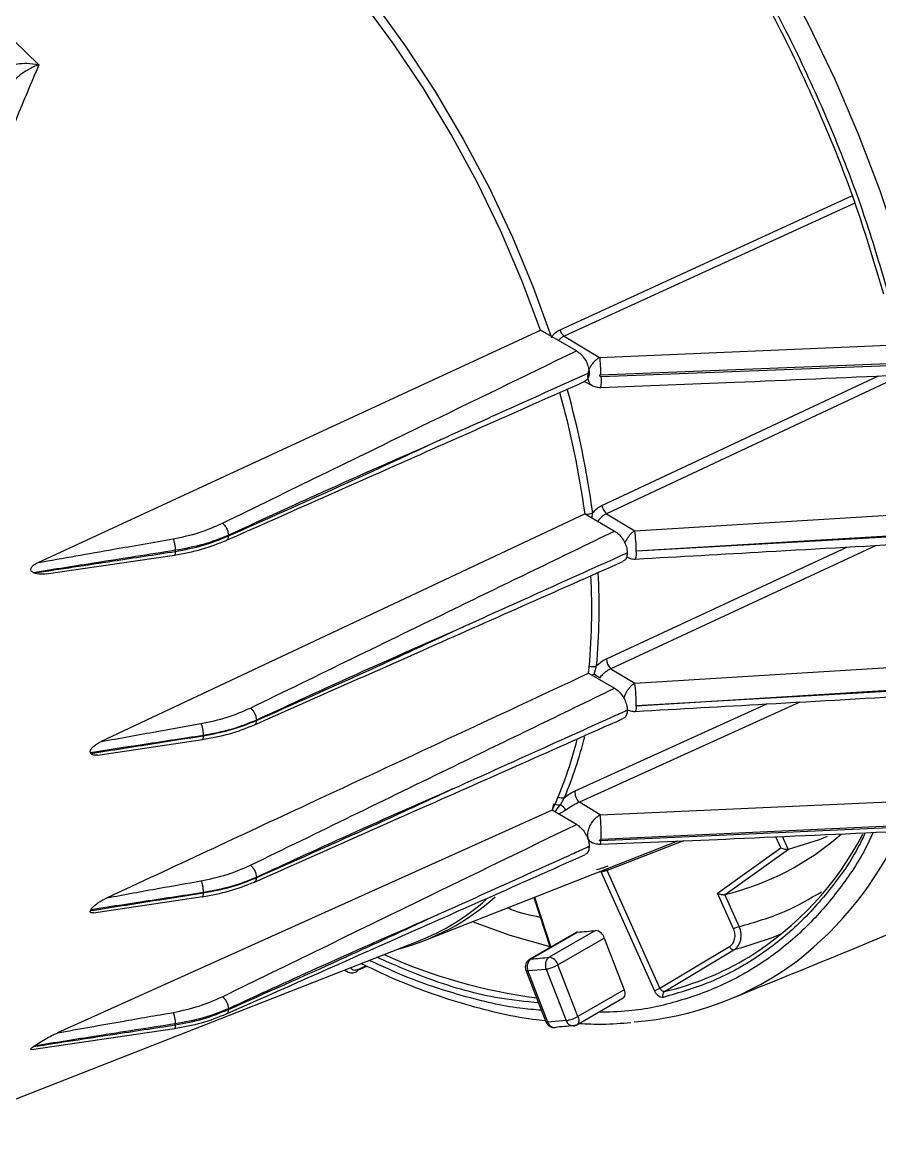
# Model space of a CAD drawing. Extents: x 7 to 135, y 1 to 99.
# Drawn here: x 13.588 to 16.467, y 8.094 to 11.834 of the extents above; entities that cross this region are included whole.
import ezdxf

# ---------------------------------------------------------------- set-up
doc = ezdxf.new("R2010")
doc.units = 0
doc.header["$MEASUREMENT"] = 0
doc.layers.add('OBJECT', color=7, linetype='CONTINUOUS')

msp = doc.modelspace()

# ---------------------------------------------------------------- linework, layer by layer
at = {"layer": 'OBJECT'}
for p, q in [((15.3935, 10.802), (16.3739, 11.2506)), ((16.3833, 11.2265), (15.4072, 10.7804)), ((13.6408, 10.0204), (15.3277, 10.8009)), ((15.4488, 10.731), (15.3277, 10.8009)), ((15.4072, 10.7804), (15.5264, 10.7092)), ((15.5264, 10.7092), (16.5206, 10.7514)), ((15.5264, 10.7092), (15.5264, 10.7091)), ((15.5298, 10.6509), (16.5246, 10.6901)), ((15.5317, 10.6444), (16.5264, 10.6826)), ((15.4761, 10.6285), (15.5017, 10.6144)), ((15.4915, 10.6575), (15.4915, 10.6573)), ((15.5341, 10.2123), (16.4632, 10.6467)), ((16.5427, 10.6489), (15.5492, 10.1844)), ((15.4775, 10.1837), (13.8525, 9.4198)), ((15.4775, 10.1837), (15.5767, 10.1264)), ((15.5018, 10.1697), (15.5031, 10.1873)), ((15.5492, 10.1844), (15.6444, 10.1275)), ((15.6444, 10.1275), (16.6133, 10.1866)), ((14.2801, 10.1122), (14.2801, 10.1099)), ((15.6497, 10.0596), (16.6186, 10.1179)), ((16.619, 10.113), (15.6498, 10.059)), ((14.1017, 10.0616), (14.1017, 10.0578)), ((15.5492, 9.6974), (16.3562, 10.0725)), ((16.4549, 10.0781), (15.5645, 9.6641)), ((13.6681, 9.9825), (14.0988, 10.0458)), ((15.6193, 10.0529), (15.6193, 10.0527)), ((15.4895, 9.6493), (15.5767, 9.5989)), ((15.5083, 9.6455), (15.5159, 9.6737)), ((15.5645, 9.6641), (15.6445, 9.6163)), ((15.6445, 9.6163), (16.6137, 9.6752)), ((16.6186, 9.5952), (15.6497, 9.5394)), ((15.6498, 9.5399), (16.619, 9.5996)), ((15.4442, 9.2543), (16.0876, 9.5461)), ((16.1992, 9.5525), (15.4584, 9.2162)), ((15.6193, 9.5252), (15.6193, 9.5254)), ((14.3741, 9.4917), (14.3741, 9.4906)), ((13.841, 9.3745), (14.1926, 9.4269)), ((14.1956, 9.4403), (14.1956, 9.4394)), ((15.368, 9.1886), (15.3727, 9.211)), ((15.395, 9.2078), (15.4085, 9.2325)), ((15.5284, 9.1744), (15.4584, 9.2162)), ((15.5284, 9.1744), (16.5223, 9.2185)), ((15.3671, 9.1892), (13.7057, 8.4423)), ((15.4488, 9.142), (15.3671, 9.1892)), ((16.5246, 9.1315), (15.5296, 9.0865)), ((16.5264, 9.137), (15.5317, 9.0908)), ((15.4879, 9.0883), (15.5019, 9.0807)), ((16.1355, 9.0628), (16.1186, 9.1004)), ((16.1601, 9.0584), (16.1408, 9.1014)), ((14.9385, 8.7525), (15.7896, 9.0863)), ((15.4915, 9.0683), (15.4915, 9.0685)), ((15.8084, 9.0871), (15.5519, 8.9871)), ((15.9226, 8.9106), (16.1355, 9.0628)), ((15.9475, 8.9062), (16.1604, 9.0585)), ((16.1604, 9.0585), (16.1601, 9.0584)), ((15.5315, 8.9823), (15.52, 8.9806)), ((15.5303, 8.9846), (15.5315, 8.9823)), ((15.7102, 8.5845), (15.5315, 8.9823)), ((15.7292, 8.5924), (15.5519, 8.9871)), ((14.3741, 8.9631), (14.3741, 8.9642)), ((14.1956, 8.9119), (14.1956, 8.9128)), ((15.9764, 8.7909), (15.9226, 8.9106)), ((15.9475, 8.9062), (15.9472, 8.9062)), ((15.9954, 8.7989), (15.9472, 8.9062)), ((13.827, 8.8449), (14.1926, 8.8995)), ((15.3055, 8.8964), (15.3604, 8.7288)), ((15.3083, 8.8975), (15.363, 8.7304)), ((15.4476, 8.7792), (15.292, 8.6894)), ((15.2967, 8.6907), (15.4523, 8.7805)), ((15.5128, 8.786), (15.3573, 8.6962)), ((15.3866, 8.6705), (15.5422, 8.7603)), ((15.5422, 8.7603), (15.6093, 8.5871)), ((13.2439, 8.0938), (14.9169, 8.7499)), ((15.7292, 8.5924), (15.9627, 8.7321)), ((15.7441, 8.581), (15.9775, 8.7205)), ((15.9994, 8.7262), (15.9775, 8.7205)), ((14.7145, 8.6527), (14.7449, 8.6664)), ((14.715, 8.6546), (14.7429, 8.6673)), ((15.279, 8.6525), (15.3462, 8.4794)), ((15.2858, 8.6511), (15.347, 8.6566)), ((15.353, 8.478), (15.2858, 8.6511)), ((15.347, 8.6566), (15.4142, 8.4834)), ((15.4538, 8.4973), (15.3866, 8.6705)), ((15.6093, 8.5871), (15.4538, 8.4973)), ((15.4504, 8.4697), (15.606, 8.5595)), ((14.2801, 8.5209), (14.2801, 8.5232)), ((13.6186, 8.3863), (14.0988, 8.4568)), ((14.1017, 8.4688), (14.1017, 8.4726)), ((15.3464, 8.4794), (15.3482, 8.4752)), ((15.4142, 8.4834), (15.353, 8.478))]:
    msp.add_line(p, q, dxfattribs=at)
at = {"layer": 'OBJECT', "flags": 128}
for points in [[(14.7243, 13.5876), (14.8685, 13.4876), (15.0113, 13.3771), (15.1522, 13.2565), (15.2904, 13.1265), (15.4254, 12.9876), (15.5564, 12.8405), (15.6829, 12.6858), (15.8043, 12.5244), (15.92, 12.3569), (16.0295, 12.1841), (16.1323, 12.0068), (16.2279, 11.8259), (16.3159, 11.6421), (16.3958, 11.4564), (16.4673, 11.2696), (16.53, 11.0825), (16.5837, 10.8961)], [(14.0311, 12.6178), (14.1607, 12.5233), (14.2885, 12.4181), (14.4138, 12.3027), (14.5356, 12.1778), (14.6534, 12.0444), (14.7663, 11.9031), (14.8735, 11.755), (14.9745, 11.6009), (15.0686, 11.4418), (15.1552, 11.2788), (15.2337, 11.1128), (15.3037, 10.945), (15.3646, 10.7763)], [(12.5935, 12.3208), (12.722, 12.2902), (12.8533, 12.2449), (12.9865, 12.1852), (13.1203, 12.1117), (13.254, 12.0248), (13.3864, 11.9253), (13.5166, 11.8138), (13.6436, 11.6913)], [(15.3277, 10.8009), (15.2654, 10.9675), (15.1944, 11.1331), (15.1151, 11.2965), (15.028, 11.4569), (14.9336, 11.6132), (14.8325, 11.7644), (14.7255, 11.9096)], [(16.1604, 9.0585), (16.2644, 9.0912), (16.2921, 9.1023)], [(15.099, 8.8155), (15.2245, 8.77), (15.3594, 8.7317)], [(15.4523, 8.7805), (15.4488, 8.7798), (15.4476, 8.7792)], [(16.1366, 8.7738), (16.0989, 8.7585), (15.9994, 8.7262)], [(15.292, 8.6893), (15.2933, 8.69), (15.2967, 8.6907)], [(15.2858, 8.6511), (15.2826, 8.651), (15.2804, 8.6514), (15.2791, 8.6523), (15.279, 8.6525)], [(15.606, 8.5595), (15.608, 8.561), (15.6101, 8.5639), (15.6115, 8.5675), (15.6122, 8.5718), (15.612, 8.5767), (15.611, 8.5818), (15.6093, 8.5871)], [(15.4538, 8.4973), (15.4555, 8.492), (15.4564, 8.4869), (15.4566, 8.482), (15.4559, 8.4777), (15.4545, 8.4741), (15.4524, 8.4712), (15.4504, 8.4697)], [(15.3462, 8.4794), (15.3463, 8.4791), (15.3475, 8.4783), (15.3498, 8.4779), (15.353, 8.478)], [(15.376, 8.4603), (15.3801, 8.461), (15.3845, 8.4629)], [(15.4463, 8.4684), (15.442, 8.4665), (15.4388, 8.4659)]]:
    msp.add_lwpolyline(points, dxfattribs=at)
at = {"layer": 'OBJECT'}
for centre, radius, start, end in [((15.4319, 10.6313), 0.1007, 346.9438, 7.4824), ((12.4348, 9.7659), 3.0712, 7.818, 15.5811), ((12.4628, 9.7784), 3.0677, 7.6601, 15.5789), ((15.5784, 10.2183), 0.0447, 187.7084, 229.289), ((15.4831, 10.2317), 0.0487, 264.418, 294.2606), ((15.1318, 10.0537), 0.5179, 0.6568, 8.1951), ((15.5969, 10.0502), 0.0535, 340.4976, 9.4026), ((13.3826, 9.8697), 2.1424, 354.752, 3.1381), ((13.3801, 9.8612), 2.1201, 354.2617, 3.1403), ((15.5928, 9.6972), 0.0436, 179.7206, 229.5398), ((15.5025, 9.7073), 0.0361, 252.7276, 291.7299), ((15.4907, 9.709), 0.0659, 277.4193, 285.4083), ((15.4543, 9.5483), 0.1112, 49.7613, 60.9514), ((15.1289, 9.5424), 0.5208, 359.7272, 8.1512), ((15.6171, 9.5343), 0.033, 336.661, 8.9176), ((14.2126, 9.7298), 1.2748, 334.9054, 346.3104), ((14.1969, 9.7482), 1.3168, 336.9425, 346.3335), ((15.4846, 9.2476), 0.0409, 170.6282, 230.2112), ((15.3892, 9.2493), 0.0419, 252.253, 277.9668), ((15.3988, 9.2594), 0.0286, 245.4207, 289.7037), ((15.3471, 9.1423), 0.0812, 35.603, 53.82), ((14.7716, 9.1023), 0.7602, 359.1328, 5.4432), ((15.7297, 9.7995), 0.9195, 283.7029, 311.3754), ((15.4651, 9.6034), 1.0668, 301.8072, 332.3733), ((15.4688, 9.61), 1.1738, 308.0178, 335.0355), ((15.5743, 8.9946), 0.0236, 184.8915, 198.754), ((14.6506, 9.484), 0.7861, 284.6609, 311.8963), ((14.634, 9.4719), 0.7754, 291.4039, 311.3071), ((16.0183, 8.7178), 0.0843, 105.7218, 119.769), ((15.3876, 9.8454), 1.0668, 273.4768, 276.7422), ((15.5082, 8.7511), 0.0352, 15.1915, 82.4243), ((15.9786, 8.7371), 0.0166, 197.5528, 266.2132), ((15.5527, 10.3747), 1.8304, 245.8066, 262.5373), ((15.3161, 8.6641), 0.0329, 125.9468, 203.143), ((15.232, 9.7556), 1.0668, 273.4768, 276.7422), ((15.3763, 8.6701), 0.0322, 126.0931, 204.804), ((15.3526, 8.6613), 0.0352, 15.1915, 82.4243), ((15.5625, 9.5272), 1.0512, 274.3399, 306.7761), ((15.5159, 9.5428), 0.9885, 283.3453, 301.1538), ((14.7064, 8.6549), 0.00858, 298.2057, 358.0434), ((15.3295, 8.7698), 0.1145, 278.7777, 299.8906), ((15.6873, 8.6656), 0.0843, 285.7238, 299.7672), ((15.7535, 8.5687), 0.0155, 127.3351, 207.8952), ((15.3967, 8.5966), 0.1145, 278.7776, 299.8908), ((15.3759, 8.484), 0.0237, 194.7415, 270.1256), ((15.3115, 9.628), 1.1674, 273.5849, 276.6342), ((15.4382, 8.491), 0.0251, 197.5403, 271.4647)]:
    msp.add_arc(centre, radius, start, end, dxfattribs=at)
for centre, major_axis, start_param, end_param in [((10.8629, 8.7642), (3.3577, 0.6226), 0.533221, 0.534349), ((10.5994, 8.6198), (3.2718, 0.6067), 0.120597, 0.122548), ((10.5994, 8.6198), (3.2718, 0.6067), 6.012015, 6.013966), ((10.8629, 8.7642), (3.3577, 0.6226), 5.600214, 5.601342)]:
    msp.add_ellipse(centre, major_axis=major_axis, ratio=0.401488, start_param=start_param, end_param=end_param, dxfattribs=at)
for points, knots in [([(14.6888, 13.5159), (14.7524, 13.4722), (14.8807, 13.384), (15.0715, 13.2263), (15.2609, 13.0492), (15.4464, 12.8521), (15.6254, 12.6373), (15.7947, 12.408), (15.952, 12.1672), (16.0954, 11.9179), (16.2228, 11.6645), (16.3329, 11.4105), (16.4265, 11.1587), (16.4747, 10.9929), (16.4986, 10.9106)], [0, 0, 0, 0, 0.080321, 0.16194, 0.244772, 0.329378, 0.414487, 0.5, 0.585518, 0.670628, 0.755228, 0.838066, 0.919682, 1, 1, 1, 1]), ([(15.6143, 12.6226), (15.6782, 12.538), (15.8063, 12.3681), (15.98, 12.0933), (16.1378, 11.8072), (16.275, 11.5133), (16.3919, 11.2167), (16.4502, 11.0201), (16.4793, 10.9222)], [0, 0, 0, 0, 0.165461, 0.332207, 0.5, 0.667784, 0.834534, 1, 1, 1, 1]), ([(13.6436, 11.6913), (13.6371, 11.6761), (13.618, 11.6309), (13.5481, 11.4641), (13.4354, 11.183), (13.2884, 10.7911), (13.1961, 10.5111), (13.15, 10.3711)], [0, 0, 0, 0, 0.0375041, 0.1114605, 0.4074162, 0.7038077, 1, 1, 1, 1]), ([(13.5442, 11.6802), (13.5463, 11.6824), (13.551, 11.6873), (13.5616, 11.6914), (13.5786, 11.6954), (13.6056, 11.697), (13.6303, 11.694), (13.6434, 11.6913), (13.6436, 11.6913)], [0, 0, 0, 0, 0.125199, 0.269788, 0.359451, 0.64693, 0.996073, 1, 1, 1, 1]), ([(13.6436, 11.6913), (13.6435, 11.6912), (13.6319, 11.6868), (13.6103, 11.6768), (13.5865, 11.6615), (13.5715, 11.6492), (13.5621, 11.6401), (13.558, 11.6334), (13.5561, 11.6303)], [0, 0, 0, 0, 0.00398, 0.354505, 0.641879, 0.732153, 0.875184, 1, 1, 1, 1]), ([(15.3646, 10.7763), (15.3687, 10.7817), (15.3769, 10.7927), (15.388, 10.7989), (15.3935, 10.802)], [0, 0, 0, 0, 0.498439, 1, 1, 1, 1]), ([(15.4071, 10.7804), (15.4038, 10.7786), (15.3971, 10.775), (15.391, 10.7693), (15.3891, 10.7656), (15.389, 10.7655)], [0, 0, 0, 0, 0.492809, 0.98361, 1, 1, 1, 1]), ([(15.4071, 10.7804), (15.4058, 10.7816), (15.403, 10.7841), (15.3991, 10.7895), (15.3957, 10.7956), (15.3942, 10.7999), (15.3935, 10.802)], [0, 0, 0, 0, 0.245157, 0.499983, 0.754819, 1, 1, 1, 1]), ([(14.26, 10.1526), (14.4817, 10.2608), (14.8775, 10.4539), (15.2742, 10.6463), (15.4488, 10.731)], [0, 0, 0, 0, 0.560008, 1, 1, 1, 1]), ([(15.4488, 10.731), (15.4536, 10.7277), (15.4633, 10.721), (15.4762, 10.705), (15.4858, 10.6869), (15.4908, 10.6703), (15.4913, 10.6611), (15.4915, 10.6575)], [0, 0, 0, 0, 0.2172028, 0.4343325, 0.6501658, 0.8643909, 1, 1, 1, 1]), ([(15.4867, 10.6419), (15.4872, 10.6482), (15.4881, 10.6608), (15.497, 10.6805), (15.5078, 10.6946), (15.5178, 10.7039), (15.5235, 10.7074), (15.5264, 10.7091)], [0, 0, 0, 0, 0.250887, 0.499861, 0.733624, 0.862858, 1, 1, 1, 1]), ([(15.5264, 10.7091), (15.5269, 10.7048), (15.5277, 10.6963), (15.5287, 10.6795), (15.5293, 10.6641), (15.5296, 10.655), (15.5298, 10.6509)], [0, 0, 0, 0, 0.2951, 0.569758, 0.806962, 1, 1, 1, 1]), ([(14.2735, 10.0952), (14.4564, 10.1762), (14.8578, 10.3539), (15.2587, 10.5319), (15.477, 10.6288)], [0, 0, 0, 0, 0.455752, 1, 1, 1, 1]), ([(15.486, 10.6549), (15.4855, 10.6547), (15.3911, 10.6121), (15.2294, 10.5393), (15.0515, 10.4589), (14.9669, 10.4208), (14.9496, 10.413), (14.949, 10.4127)], [0, 0, 0, 0, 0.002464, 0.527441, 0.903159, 0.997088, 1, 1, 1, 1]), ([(15.4915, 10.6573), (15.4911, 10.6527), (15.4903, 10.643), (15.4849, 10.6331), (15.4789, 10.6306), (15.4766, 10.6296)], [0, 0, 0, 0, 0.347837, 0.742002, 1, 1, 1, 1]), ([(15.4915, 10.6575), (15.4904, 10.657), (15.4886, 10.6561), (15.4868, 10.6553), (15.486, 10.6549)], [0, 0, 0, 0, 0.559999, 1, 1, 1, 1]), ([(15.486, 10.6549), (15.487, 10.6554), (15.4888, 10.6561), (15.4906, 10.6569), (15.4915, 10.6573)], [0, 0, 0, 0, 0.5600014, 1, 1, 1, 1]), ([(15.4867, 10.6419), (15.4873, 10.6364), (15.4884, 10.6279), (15.4932, 10.6207), (15.4965, 10.6177), (15.4984, 10.6163), (15.4994, 10.6157), (15.4998, 10.6155), (15.5, 10.6154)], [0, 0, 0, 0, 0.464823, 0.730668, 0.871908, 0.94459, 0.981444, 1, 1, 1, 1]), ([(15.5298, 10.6509), (15.5292, 10.6508), (15.5284, 10.6507), (15.5275, 10.6502), (15.5269, 10.6498), (15.5265, 10.6492), (15.5264, 10.6484), (15.5264, 10.6477), (15.5267, 10.6468), (15.5275, 10.6458), (15.5287, 10.645), (15.5302, 10.6444), (15.5312, 10.6444), (15.5317, 10.6444)], [0, 0, 0, 0, 0.135755, 0.194608, 0.250847, 0.311578, 0.375118, 0.438059, 0.500885, 0.619794, 0.750917, 0.873673, 1, 1, 1, 1]), ([(15.5302, 10.6082), (15.6803, 10.614), (16.0119, 10.6266), (16.3432, 10.6413), (16.5246, 10.6494)], [0, 0, 0, 0, 0.452475, 1, 1, 1, 1]), ([(15.4998, 10.6155), (15.5021, 10.6143), (15.5065, 10.6122), (15.5141, 10.6099), (15.5221, 10.6083), (15.5275, 10.6083), (15.5303, 10.6082)], [0, 0, 0, 0, 0.247425, 0.487121, 0.732377, 1, 1, 1, 1]), ([(14.949, 10.4127), (14.8242, 10.358), (14.6012, 10.2601), (14.3782, 10.1574), (14.2801, 10.1122)], [0, 0, 0, 0, 0.560063, 1, 1, 1, 1]), ([(14.2801, 10.1099), (14.405, 10.1652), (14.6279, 10.264), (14.8509, 10.3673), (14.949, 10.4127)], [0, 0, 0, 0, 0.559938, 1, 1, 1, 1]), ([(15.5031, 10.1873), (15.5078, 10.1925), (15.5172, 10.203), (15.5285, 10.2092), (15.5341, 10.2123)], [0, 0, 0, 0, 0.500346, 1, 1, 1, 1]), ([(15.5492, 10.1844), (15.5458, 10.1826), (15.539, 10.1793), (15.53, 10.1711), (15.524, 10.164), (15.5217, 10.1593), (15.5213, 10.1584)], [0, 0, 0, 0, 0.314044, 0.618706, 0.923722, 1, 1, 1, 1]), ([(14.0941, 10.0998), (14.124, 10.1062), (14.1837, 10.119), (14.2346, 10.1414), (14.26, 10.1526)], [0, 0, 0, 0, 0.501102, 1, 1, 1, 1]), ([(14.26, 10.1526), (14.2625, 10.1505), (14.2663, 10.1471), (14.2709, 10.1405), (14.2741, 10.1348), (14.2767, 10.1288), (14.2793, 10.121), (14.2798, 10.1156), (14.2801, 10.1122)], [0, 0, 0, 0, 0.239486, 0.36838, 0.499999, 0.63162, 0.760514, 1, 1, 1, 1]), ([(13.6408, 10.0204), (13.7253, 10.0354), (13.8763, 10.0621), (14.0275, 10.0883), (14.0941, 10.0998)], [0, 0, 0, 0, 0.5600125, 1, 1, 1, 1]), ([(14.0941, 10.0998), (14.095, 10.0976), (14.0964, 10.094), (14.0981, 10.0876), (14.0993, 10.0822), (14.1003, 10.0765), (14.1013, 10.0693), (14.1015, 10.0646), (14.1017, 10.0616)], [0, 0, 0, 0, 0.239577, 0.368437, 0.500001, 0.631562, 0.760422, 1, 1, 1, 1]), ([(14.2801, 10.1122), (14.2526, 10.1011), (14.1976, 10.079), (14.1336, 10.0674), (14.1017, 10.0616)], [0, 0, 0, 0, 0.499962, 1, 1, 1, 1]), ([(14.1017, 10.0578), (14.1336, 10.0639), (14.1976, 10.0761), (14.2526, 10.0986), (14.2801, 10.1099)], [0, 0, 0, 0, 0.5000384, 1, 1, 1, 1]), ([(14.2801, 10.1099), (14.2798, 10.1067), (14.2793, 10.1019), (14.2767, 10.0977), (14.2749, 10.0958), (14.2737, 10.0954), (14.2735, 10.0953)], [0, 0, 0, 0, 0.457535, 0.70378, 0.955241, 1, 1, 1, 1]), ([(14.354, 9.5322), (14.582, 9.6433), (14.9891, 9.8417), (15.3971, 10.0394), (15.5767, 10.1264)], [0, 0, 0, 0, 0.560008, 1, 1, 1, 1]), ([(15.5767, 10.1264), (15.5815, 10.1231), (15.5912, 10.1164), (15.604, 10.1004), (15.6137, 10.0823), (15.6186, 10.0657), (15.6191, 10.0565), (15.6193, 10.0529)], [0, 0, 0, 0, 0.2172039, 0.434334, 0.6501679, 0.8643911, 1, 1, 1, 1]), ([(15.6118, 10.0844), (15.6131, 10.0883), (15.6155, 10.0954), (15.6216, 10.1053), (15.6282, 10.114), (15.6359, 10.1219), (15.6416, 10.1256), (15.6444, 10.1275)], [0, 0, 0, 0, 0.2194, 0.400895, 0.591498, 0.791202, 1, 1, 1, 1]), ([(14.1017, 10.0616), (14.0127, 10.0475), (13.854, 10.0225), (13.6952, 9.9976), (13.6253, 9.9866)], [0, 0, 0, 0, 0.559998, 1, 1, 1, 1]), ([(14.0983, 10.0457), (14.1296, 10.0514), (14.1922, 10.0627), (14.2461, 10.0843), (14.2731, 10.095)], [0, 0, 0, 0, 0.499768, 1, 1, 1, 1]), ([(15.6474, 10.0324), (15.7936, 10.0406), (16.1167, 10.0588), (16.4397, 10.0772), (16.6166, 10.0873)], [0, 0, 0, 0, 0.452472, 1, 1, 1, 1]), ([(13.6275, 9.9856), (13.716, 9.9991), (13.8741, 10.023), (14.0321, 10.0472), (14.1017, 10.0578)], [0, 0, 0, 0, 0.559998, 1, 1, 1, 1]), ([(14.1017, 10.0578), (14.1015, 10.0551), (14.1013, 10.051), (14.1003, 10.0477), (14.0995, 10.0462), (14.0989, 10.046), (14.0987, 10.0459)], [0, 0, 0, 0, 0.4281, 0.658366, 0.893456, 1, 1, 1, 1]), ([(14.3675, 9.476), (14.5555, 9.5592), (14.9682, 9.7418), (15.3805, 9.9247), (15.6048, 10.0243)], [0, 0, 0, 0, 0.455737, 1, 1, 1, 1]), ([(15.6138, 10.0503), (15.6134, 10.0501), (15.5042, 10.0009), (15.3277, 9.9214), (15.1349, 9.8344), (15.0504, 9.7962), (15.033, 9.7884), (15.0325, 9.7881)], [0, 0, 0, 0, 0.002274, 0.563506, 0.91051, 0.997261, 1, 1, 1, 1]), ([(15.6193, 10.0527), (15.6189, 10.0481), (15.6181, 10.0384), (15.6127, 10.0285), (15.6068, 10.026), (15.6045, 10.025)], [0, 0, 0, 0, 0.347843, 0.742006, 1, 1, 1, 1]), ([(15.6193, 10.0529), (15.6183, 10.0524), (15.6165, 10.0516), (15.6146, 10.0507), (15.6138, 10.0503)], [0, 0, 0, 0, 0.56, 1, 1, 1, 1]), ([(15.6138, 10.0503), (15.6149, 10.0508), (15.6167, 10.0516), (15.6185, 10.0524), (15.6193, 10.0527)], [0, 0, 0, 0, 0.560003, 1, 1, 1, 1]), ([(15.6193, 10.0386), (15.6216, 10.0375), (15.6262, 10.0353), (15.6338, 10.0333), (15.6413, 10.0321), (15.6456, 10.0325), (15.6478, 10.0326)], [0, 0, 0, 0, 0.25514, 0.495452, 0.73852, 1, 1, 1, 1]), ([(15.6498, 10.059), (15.6497, 10.059), (15.6496, 10.059), (15.6494, 10.059), (15.6493, 10.0591), (15.6493, 10.0592), (15.6493, 10.0593), (15.6492, 10.0593), (15.6493, 10.0594), (15.6493, 10.0595), (15.6493, 10.0595), (15.6494, 10.0596), (15.6495, 10.0596), (15.6496, 10.0596), (15.6497, 10.0596)], [0, 0, 0, 0, 0.148713, 0.270417, 0.325991, 0.38103, 0.499355, 0.560287, 0.614855, 0.66649, 0.718951, 0.77602, 0.84074, 1, 1, 1, 1]), ([(13.6253, 9.9866), (13.6237, 9.9874), (13.621, 9.9887), (13.6181, 9.9915), (13.6166, 9.9944), (13.6162, 9.9972), (13.6167, 10.0004), (13.6187, 10.0046), (13.6261, 10.013), (13.6345, 10.0172), (13.6408, 10.0204)], [0, 0, 0, 0, 0.1133604, 0.1887155, 0.2419934, 0.2956601, 0.3424876, 0.4179572, 0.5604366, 1, 1, 1, 1]), ([(13.6681, 9.9824), (13.6615, 9.9817), (13.6478, 9.9803), (13.6344, 9.9838), (13.6275, 9.9856)], [0, 0, 0, 0, 0.481372, 1, 1, 1, 1]), ([(15.9566, 8.5527), (16.1428, 8.6281), (16.5305, 8.7852), (17.1153, 9.0385), (17.7116, 9.3094), (18.2895, 9.5843), (18.6659, 9.7746), (18.8469, 9.8661)], [0, 0, 0, 0, 0.190242, 0.396208, 0.602397, 0.808775, 1, 1, 1, 1]), ([(15.0325, 9.7881), (14.9096, 9.7341), (14.6901, 9.6375), (14.4706, 9.5363), (14.3741, 9.4917)], [0, 0, 0, 0, 0.560059, 1, 1, 1, 1]), ([(14.3741, 9.4906), (14.497, 9.545), (14.7164, 9.6421), (14.9359, 9.7435), (15.0325, 9.7881)], [0, 0, 0, 0, 0.559941, 1, 1, 1, 1]), ([(15.5159, 9.6737), (15.5212, 9.6786), (15.5319, 9.6883), (15.5434, 9.6944), (15.5492, 9.6974)], [0, 0, 0, 0, 0.500465, 1, 1, 1, 1]), ([(13.8716, 8.8955), (14.0968, 9.0003), (14.6363, 9.2515), (15.1754, 9.5028), (15.4895, 9.6493)], [0, 0, 0, 0, 0.417435, 1, 1, 1, 1]), ([(15.5645, 9.6641), (15.5612, 9.6625), (15.5541, 9.6592), (15.5446, 9.6524), (15.5347, 9.6437), (15.5294, 9.6372), (15.5261, 9.6331)], [0, 0, 0, 0, 0.233723, 0.500423, 0.692516, 1, 1, 1, 1]), ([(15.6088, 9.5628), (15.6088, 9.5634), (15.6094, 9.5693), (15.6134, 9.5792), (15.6197, 9.5913), (15.6266, 9.6008), (15.635, 9.6098), (15.6412, 9.6141), (15.6445, 9.6163)], [0, 0, 0, 0, 0.029645, 0.295395, 0.450186, 0.619228, 0.802505, 1, 1, 1, 1]), ([(14.354, 9.0047), (14.582, 9.1158), (14.9891, 9.3142), (15.3971, 9.5119), (15.5767, 9.5989)], [0, 0, 0, 0, 0.5600081, 1, 1, 1, 1]), ([(15.5767, 9.5989), (15.5808, 9.5961), (15.5898, 9.5901), (15.6024, 9.5753), (15.6125, 9.5574), (15.6184, 9.5399), (15.619, 9.5298), (15.6193, 9.5254)], [0, 0, 0, 0, 0.1876, 0.404762, 0.620774, 0.835176, 1, 1, 1, 1]), ([(15.6474, 9.5212), (15.7935, 9.5295), (16.1165, 9.5477), (16.4394, 9.5662), (16.6162, 9.5763)], [0, 0, 0, 0, 0.452489, 1, 1, 1, 1]), ([(15.6497, 9.5394), (15.6496, 9.5394), (15.6495, 9.5394), (15.6494, 9.5394), (15.6493, 9.5394), (15.6493, 9.5395), (15.6493, 9.5395), (15.6493, 9.5396), (15.6493, 9.5397), (15.6493, 9.5397), (15.6493, 9.5398), (15.6494, 9.5399), (15.6496, 9.5399), (15.6497, 9.5399), (15.6498, 9.5399)], [0, 0, 0, 0, 0.1562731, 0.2202375, 0.277095, 0.3297072, 0.3815966, 0.4364507, 0.497399, 0.6150437, 0.6698337, 0.7253153, 0.8481228, 1, 1, 1, 1]), ([(14.1878, 9.4799), (14.2177, 9.4862), (14.2774, 9.4988), (14.3285, 9.5211), (14.354, 9.5322)], [0, 0, 0, 0, 0.500727, 1, 1, 1, 1]), ([(14.354, 9.5322), (14.3564, 9.53), (14.3603, 9.5267), (14.3649, 9.52), (14.3681, 9.5144), (14.3707, 9.5083), (14.3733, 9.5005), (14.3737, 9.4952), (14.3741, 9.4917)], [0, 0, 0, 0, 0.239487, 0.36838, 0.500001, 0.631622, 0.760516, 1, 1, 1, 1]), ([(15.0325, 9.2607), (15.033, 9.2609), (15.1423, 9.3102), (15.3188, 9.3898), (15.5116, 9.4768), (15.5961, 9.5149), (15.6134, 9.5227), (15.6138, 9.5229)], [0, 0, 0, 0, 0.002739, 0.563972, 0.910975, 0.997726, 1, 1, 1, 1]), ([(15.6193, 9.5252), (15.6188, 9.5201), (15.6178, 9.5098), (15.6121, 9.5003), (15.6064, 9.4983), (15.6045, 9.4976)], [0, 0, 0, 0, 0.394414, 0.788841, 1, 1, 1, 1]), ([(15.6193, 9.5254), (15.6183, 9.5249), (15.6165, 9.5241), (15.6146, 9.5232), (15.6138, 9.5229)], [0, 0, 0, 0, 0.56, 1, 1, 1, 1]), ([(15.6138, 9.5229), (15.6149, 9.5233), (15.6167, 9.5241), (15.6185, 9.5249), (15.6193, 9.5252)], [0, 0, 0, 0, 0.5600029, 1, 1, 1, 1]), ([(15.619, 9.5276), (15.6215, 9.5263), (15.6263, 9.5241), (15.6342, 9.522), (15.6417, 9.521), (15.6456, 9.5212), (15.6476, 9.5213)], [0, 0, 0, 0, 0.282375, 0.530467, 0.762841, 1, 1, 1, 1]), ([(13.8525, 9.4198), (13.915, 9.4312), (14.0266, 9.4516), (14.1385, 9.4713), (14.1878, 9.4799)], [0, 0, 0, 0, 0.560034, 1, 1, 1, 1]), ([(14.1878, 9.4799), (14.1887, 9.4776), (14.1902, 9.4739), (14.192, 9.4672), (14.1932, 9.4616), (14.1942, 9.4558), (14.1953, 9.4483), (14.1955, 9.4435), (14.1956, 9.4403)], [0, 0, 0, 0, 0.239578, 0.368438, 0.5, 0.631563, 0.760422, 1, 1, 1, 1]), ([(14.1922, 9.4268), (14.2235, 9.4324), (14.286, 9.4437), (14.34, 9.4651), (14.3671, 9.4758)], [0, 0, 0, 0, 0.499546, 1, 1, 1, 1]), ([(14.3741, 9.4917), (14.3466, 9.4805), (14.2916, 9.4582), (14.2276, 9.4462), (14.1956, 9.4403)], [0, 0, 0, 0, 0.499957, 1, 1, 1, 1]), ([(14.1956, 9.4394), (14.2276, 9.4453), (14.2916, 9.4573), (14.3466, 9.4795), (14.3741, 9.4906)], [0, 0, 0, 0, 0.500043, 1, 1, 1, 1]), ([(14.3741, 9.4906), (14.3737, 9.4875), (14.3733, 9.4827), (14.3707, 9.4785), (14.3689, 9.4765), (14.3676, 9.4761), (14.3674, 9.4761)], [0, 0, 0, 0, 0.457533, 0.703784, 0.955242, 1, 1, 1, 1]), ([(14.3675, 8.9485), (14.5555, 9.0317), (14.9682, 9.2143), (15.3805, 9.3972), (15.6048, 9.4968)], [0, 0, 0, 0, 0.455742, 1, 1, 1, 1]), ([(14.1956, 9.4403), (14.1249, 9.4295), (13.9987, 9.4103), (13.8724, 9.391), (13.8169, 9.3825)], [0, 0, 0, 0, 0.5600036, 1, 1, 1, 1]), ([(13.8181, 9.3801), (13.8886, 9.3912), (14.0144, 9.411), (14.1403, 9.4307), (14.1956, 9.4394)], [0, 0, 0, 0, 0.560005, 1, 1, 1, 1]), ([(14.1956, 9.4394), (14.1955, 9.4366), (14.1953, 9.4323), (14.1942, 9.4289), (14.1934, 9.4273), (14.1928, 9.4271), (14.1926, 9.4271)], [0, 0, 0, 0, 0.428165, 0.658464, 0.89359, 1, 1, 1, 1]), ([(13.8169, 9.3825), (13.8166, 9.3833), (13.8159, 9.3849), (13.8161, 9.388), (13.8174, 9.392), (13.8211, 9.398), (13.8326, 9.4093), (13.844, 9.4153), (13.8525, 9.4198)], [0, 0, 0, 0, 0.052381, 0.104941, 0.166385, 0.263156, 0.457427, 1, 1, 1, 1]), ([(13.841, 9.3744), (13.8403, 9.3743), (13.8344, 9.3732), (13.8272, 9.3739), (13.8204, 9.377), (13.8188, 9.3792), (13.8181, 9.3801)], [0, 0, 0, 0, 0.0802468, 0.6725091, 0.8664554, 1, 1, 1, 1]), ([(15.0325, 9.2607), (14.9096, 9.2066), (14.6901, 9.11), (14.4706, 9.0088), (14.3741, 8.9642)], [0, 0, 0, 0, 0.560059, 1, 1, 1, 1]), ([(14.3741, 8.9631), (14.497, 9.0175), (14.7164, 9.1146), (14.9359, 9.216), (15.0325, 9.2607)], [0, 0, 0, 0, 0.559941, 1, 1, 1, 1]), ([(15.4085, 9.2325), (15.4144, 9.2368), (15.4263, 9.2454), (15.4383, 9.2513), (15.4442, 9.2543)], [0, 0, 0, 0, 0.500683, 1, 1, 1, 1]), ([(15.3776, 9.1837), (15.3819, 9.1904), (15.3865, 9.1978), (15.3943, 9.207), (15.395, 9.2078)], [0, 0, 0, 0, 0.90945, 1, 1, 1, 1]), ([(15.4584, 9.2162), (15.4547, 9.2146), (15.447, 9.2112), (15.4311, 9.2024), (15.4203, 9.1947), (15.4131, 9.1896)], [0, 0, 0, 0, 0.241709, 0.501167, 1, 1, 1, 1]), ([(15.4131, 9.1896), (15.4069, 9.1859), (15.3982, 9.1807), (15.3913, 9.1773), (15.3893, 9.1764)], [0, 0, 0, 0, 0.715097, 1, 1, 1, 1]), ([(15.4987, 9.0827), (15.4985, 9.0827), (15.4938, 9.0837), (15.4887, 9.0923), (15.4855, 9.1076), (15.4892, 9.127), (15.4986, 9.1464), (15.5123, 9.1637), (15.523, 9.1708), (15.5284, 9.1744)], [0, 0, 0, 0, 0.010388, 0.175106, 0.341095, 0.508361, 0.670749, 0.835424, 1, 1, 1, 1]), ([(14.26, 8.5637), (14.4817, 8.6718), (14.8775, 8.8649), (15.2742, 9.0573), (15.4488, 9.142)], [0, 0, 0, 0, 0.560008, 1, 1, 1, 1]), ([(15.4488, 9.142), (15.453, 9.1392), (15.462, 9.1331), (15.4746, 9.1184), (15.4847, 9.1005), (15.4905, 9.083), (15.4912, 9.0729), (15.4915, 9.0685)], [0, 0, 0, 0, 0.187598, 0.404758, 0.62077, 0.835172, 1, 1, 1, 1]), ([(16.4448, 9.1151), (16.4378, 9.0998), (16.406, 9.0297), (16.3323, 8.9222), (16.223, 8.7943), (16.0953, 8.6884), (15.9521, 8.6044), (15.7944, 8.5461), (15.6506, 8.5141), (15.5562, 8.5119), (15.5221, 8.5111)], [0, 0, 0, 0, 0.039439, 0.181109, 0.324884, 0.471738, 0.619467, 0.767895, 0.916333, 1, 1, 1, 1]), ([(15.5296, 9.0865), (15.529, 9.0865), (15.5283, 9.0865), (15.5274, 9.0868), (15.5269, 9.0871), (15.5265, 9.0874), (15.5263, 9.0879), (15.5264, 9.0883), (15.5267, 9.0889), (15.5275, 9.0896), (15.5288, 9.0902), (15.5302, 9.0906), (15.5312, 9.0907), (15.5317, 9.0908)], [0, 0, 0, 0, 0.133106, 0.191583, 0.248258, 0.311446, 0.370773, 0.432306, 0.501537, 0.62074, 0.752075, 0.875584, 1, 1, 1, 1]), ([(15.5283, 9.0756), (15.6784, 9.0816), (16.0101, 9.0949), (16.3415, 9.1102), (16.523, 9.1186)], [0, 0, 0, 0, 0.452528, 1, 1, 1, 1]), ([(16.4184, 9.1139), (16.4118, 9.0998), (16.3786, 9.0285), (16.3005, 8.9201), (16.1842, 8.7915), (16.0501, 8.6887), (15.9029, 8.6088), (15.794, 8.5772), (15.7398, 8.5614)], [0, 0, 0, 0, 0.046962, 0.23742, 0.428832, 0.620232, 0.810697, 1, 1, 1, 1]), ([(14.949, 8.8238), (14.9496, 8.824), (15.044, 8.8666), (15.2057, 8.9396), (15.3838, 9.0198), (15.4683, 9.0579), (15.4855, 9.0657), (15.486, 9.0659)], [0, 0, 0, 0, 0.002912, 0.527889, 0.903606, 0.997536, 1, 1, 1, 1]), ([(15.4915, 9.0683), (15.491, 9.0632), (15.49, 9.0529), (15.4842, 9.0434), (15.4786, 9.0414), (15.4766, 9.0407)], [0, 0, 0, 0, 0.3944164, 0.7888446, 1, 1, 1, 1]), ([(15.4915, 9.0685), (15.4904, 9.068), (15.4886, 9.0672), (15.4868, 9.0663), (15.486, 9.0659)], [0, 0, 0, 0, 0.5599985, 1, 1, 1, 1]), ([(15.486, 9.0659), (15.487, 9.0664), (15.4888, 9.0672), (15.4906, 9.0679), (15.4915, 9.0683)], [0, 0, 0, 0, 0.560002, 1, 1, 1, 1]), ([(15.4984, 9.0826), (15.5013, 9.0812), (15.5065, 9.0787), (15.5151, 9.0767), (15.5229, 9.0756), (15.5269, 9.0756), (15.5289, 9.0756)], [0, 0, 0, 0, 0.313171, 0.5694835, 0.7894662, 1, 1, 1, 1]), ([(15.5296, 9.0865), (15.5294, 9.0837), (15.5292, 9.078), (15.5287, 9.0749), (15.5283, 9.0757), (15.5283, 9.0758)], [0, 0, 0, 0, 0.46523, 0.954039, 1, 1, 1, 1]), ([(16.1355, 9.0628), (16.1376, 9.0621), (16.1415, 9.0607), (16.1473, 9.0593), (16.1518, 9.0586), (16.1552, 9.0582), (16.1581, 9.0581), (16.1594, 9.0583), (16.1601, 9.0584)], [0, 0, 0, 0, 0.272376, 0.499459, 0.642331, 0.771713, 0.889926, 1, 1, 1, 1]), ([(14.2735, 8.5062), (14.4564, 8.5872), (14.8578, 8.7649), (15.2587, 8.9429), (15.477, 9.0398)], [0, 0, 0, 0, 0.455757, 1, 1, 1, 1]), ([(14.1878, 8.9524), (14.2177, 8.9587), (14.2774, 8.9713), (14.3285, 8.9936), (14.354, 9.0047)], [0, 0, 0, 0, 0.500727, 1, 1, 1, 1]), ([(14.354, 9.0047), (14.3564, 9.0025), (14.3603, 8.9992), (14.3649, 8.9925), (14.3681, 8.9869), (14.3707, 8.9808), (14.3733, 8.973), (14.3737, 8.9677), (14.3741, 8.9642)], [0, 0, 0, 0, 0.239486, 0.36838, 0.5, 0.63162, 0.760514, 1, 1, 1, 1]), ([(15.5162, 8.9904), (15.5187, 8.991), (15.5239, 8.9923), (15.5347, 8.9956), (15.5459, 8.9994), (15.5523, 9.0019), (15.5555, 9.0031)], [0, 0, 0, 0, 0.249972, 0.499783, 0.749144, 1, 1, 1, 1]), ([(15.5519, 8.9871), (15.551, 8.9868), (15.5491, 8.9864), (15.5454, 8.9855), (15.5417, 8.9847), (15.5382, 8.9838), (15.5347, 8.983), (15.5327, 8.9826), (15.5315, 8.9823)], [0, 0, 0, 0, 0.149129, 0.282362, 0.500458, 0.630624, 0.757335, 1, 1, 1, 1]), ([(13.8716, 8.8955), (13.9306, 8.9063), (14.0358, 8.9257), (14.1413, 8.9443), (14.1878, 8.9524)], [0, 0, 0, 0, 0.560039, 1, 1, 1, 1]), ([(14.1878, 8.9524), (14.1887, 8.9501), (14.1902, 8.9464), (14.192, 8.9398), (14.1932, 8.9341), (14.1942, 8.9283), (14.1953, 8.9208), (14.1955, 8.916), (14.1956, 8.9128)], [0, 0, 0, 0, 0.239577, 0.368438, 0.5, 0.631562, 0.760423, 1, 1, 1, 1]), ([(14.1922, 8.8993), (14.2235, 8.9049), (14.286, 8.9162), (14.34, 8.9376), (14.3671, 8.9483)], [0, 0, 0, 0, 0.499546, 1, 1, 1, 1]), ([(14.3741, 8.9642), (14.3466, 8.9531), (14.2916, 8.9307), (14.2276, 8.9188), (14.1956, 8.9128)], [0, 0, 0, 0, 0.499957, 1, 1, 1, 1]), ([(14.1956, 8.9119), (14.2276, 8.9178), (14.2916, 8.9298), (14.3466, 8.952), (14.3741, 8.9631)], [0, 0, 0, 0, 0.500043, 1, 1, 1, 1]), ([(14.3741, 8.9631), (14.3737, 8.96), (14.3733, 8.9552), (14.3707, 8.951), (14.3689, 8.949), (14.3676, 8.9487), (14.3674, 8.9486)], [0, 0, 0, 0, 0.457534, 0.703783, 0.955241, 1, 1, 1, 1]), ([(13.8169, 8.8525), (13.8876, 8.8637), (14.0138, 8.8837), (14.1401, 8.9033), (14.1956, 8.9119)], [0, 0, 0, 0, 0.560013, 1, 1, 1, 1]), ([(14.1956, 8.9128), (14.1252, 8.9022), (13.9993, 8.8833), (13.8735, 8.8638), (13.8181, 8.8552)], [0, 0, 0, 0, 0.560015, 1, 1, 1, 1]), ([(14.1956, 8.9119), (14.1955, 8.9091), (14.1953, 8.9048), (14.1942, 8.9014), (14.1934, 8.8998), (14.1928, 8.8997), (14.1926, 8.8996)], [0, 0, 0, 0, 0.428161, 0.658456, 0.893578, 1, 1, 1, 1]), ([(15.9226, 8.9106), (15.9246, 8.9099), (15.9285, 8.9086), (15.9342, 8.9072), (15.9389, 8.9064), (15.9423, 8.906), (15.9452, 8.9059), (15.9466, 8.9061), (15.9472, 8.9062)], [0, 0, 0, 0, 0.249927, 0.49946, 0.642323, 0.771699, 0.889915, 1, 1, 1, 1]), ([(15.9954, 8.7989), (16.0478, 8.8139), (16.1456, 8.842), (16.2317, 8.8924), (16.2716, 8.9158)], [0, 0, 0, 0, 0.535486, 1, 1, 1, 1]), ([(13.8181, 8.8552), (13.8189, 8.8567), (13.8211, 8.8605), (13.8291, 8.8688), (13.8461, 8.8823), (13.8615, 8.8902), (13.8716, 8.8955)], [0, 0, 0, 0, 0.072967, 0.194337, 0.4687, 1, 1, 1, 1]), ([(13.827, 8.8454), (13.8251, 8.845), (13.822, 8.8443), (13.8187, 8.8452), (13.8167, 8.8464), (13.8159, 8.8484), (13.8161, 8.8505), (13.8167, 8.8519), (13.8169, 8.8525)], [0, 0, 0, 0, 0.294933, 0.481415, 0.669141, 0.793861, 0.919274, 1, 1, 1, 1]), ([(15.3273, 8.8297), (15.2946, 8.8365), (15.2582, 8.8441), (15.2204, 8.86), (15.2166, 8.8616)], [0, 0, 0, 0, 0.898048, 1, 1, 1, 1]), ([(14.949, 8.8238), (14.8242, 8.769), (14.6012, 8.6711), (14.3782, 8.5684), (14.2801, 8.5232)], [0, 0, 0, 0, 0.560063, 1, 1, 1, 1]), ([(14.2801, 8.5209), (14.405, 8.5762), (14.6279, 8.675), (14.8509, 8.7783), (14.949, 8.8238)], [0, 0, 0, 0, 0.559938, 1, 1, 1, 1]), ([(15.9627, 8.7321), (15.9666, 8.7352), (15.9744, 8.7413), (15.9807, 8.7568), (15.982, 8.7743), (15.9783, 8.7854), (15.9764, 8.7909)], [0, 0, 0, 0, 0.250035, 0.499877, 0.749252, 1, 1, 1, 1]), ([(15.9775, 8.7205), (15.9826, 8.7246), (15.9929, 8.7328), (16.0012, 8.7533), (16.003, 8.7766), (15.998, 8.7914), (15.9954, 8.7989)], [0, 0, 0, 0, 0.24989, 0.499782, 0.744815, 1, 1, 1, 1]), ([(15.3312, 8.5181), (15.3071, 8.5199), (15.2225, 8.5263), (15.0711, 8.5633), (14.902, 8.6167), (14.7952, 8.6662), (14.7531, 8.6857)], [0, 0, 0, 0, 0.131796, 0.462267, 0.787868, 1, 1, 1, 1]), ([(15.3216, 8.5427), (15.278, 8.5471), (15.1602, 8.5591), (14.9778, 8.6093), (14.8386, 8.6698), (14.7789, 8.6958)], [0, 0, 0, 0, 0.251919, 0.679329, 1, 1, 1, 1]), ([(15.2919, 8.6892), (15.289, 8.6871), (15.2832, 8.683), (15.2781, 8.6733), (15.2766, 8.6639), (15.2773, 8.6568), (15.2788, 8.6536), (15.2792, 8.6526)], [0, 0, 0, 0, 0.251957, 0.504831, 0.74767, 0.925609, 1, 1, 1, 1]), ([(14.6689, 8.6527), (14.6717, 8.6511), (14.6752, 8.649), (14.6788, 8.6474), (14.6796, 8.647)], [0, 0, 0, 0, 0.7663668, 1, 1, 1, 1]), ([(14.6801, 8.6475), (14.679, 8.6478), (14.6756, 8.6485), (14.6737, 8.6518), (14.6725, 8.6541)], [0, 0, 0, 0, 0.314878, 1, 1, 1, 1]), ([(14.6796, 8.6469), (14.6819, 8.6459), (14.6865, 8.644), (14.6943, 8.6434), (14.7024, 8.6442), (14.7078, 8.6463), (14.7105, 8.6473)], [0, 0, 0, 0, 0.253842, 0.505901, 0.754946, 1, 1, 1, 1]), ([(14.715, 8.6546), (14.7112, 8.6534), (14.7037, 8.6511), (14.6949, 8.6537), (14.6919, 8.6589), (14.6906, 8.6612)], [0, 0, 0, 0, 0.358767, 0.71637, 1, 1, 1, 1]), ([(14.7263, 8.6752), (14.7562, 8.6607), (14.8273, 8.6264), (14.9391, 8.5822), (15.0615, 8.541), (15.1827, 8.5098), (15.2773, 8.4906), (15.3305, 8.4851), (15.3445, 8.4837)], [0, 0, 0, 0, 0.142005, 0.337847, 0.534245, 0.731237, 0.9289, 1, 1, 1, 1]), ([(15.7398, 8.5614), (15.7373, 8.5613), (15.7324, 8.561), (15.7238, 8.5659), (15.7157, 8.574), (15.712, 8.581), (15.7102, 8.5845)], [0, 0, 0, 0, 0.250767, 0.500178, 0.749968, 1, 1, 1, 1]), ([(15.7441, 8.581), (15.7428, 8.5809), (15.7403, 8.5807), (15.7359, 8.5831), (15.7319, 8.5872), (15.7301, 8.5907), (15.7292, 8.5924)], [0, 0, 0, 0, 0.251113, 0.500422, 0.749958, 1, 1, 1, 1]), ([(14.0941, 8.5108), (14.124, 8.5172), (14.1837, 8.53), (14.2346, 8.5524), (14.26, 8.5637)], [0, 0, 0, 0, 0.501102, 1, 1, 1, 1]), ([(14.26, 8.5637), (14.2625, 8.5615), (14.2663, 8.5581), (14.2709, 8.5515), (14.2741, 8.5458), (14.2767, 8.5398), (14.2793, 8.532), (14.2798, 8.5267), (14.2801, 8.5232)], [0, 0, 0, 0, 0.239487, 0.36838, 0.5, 0.63162, 0.760514, 1, 1, 1, 1]), ([(13.7057, 8.4423), (13.7781, 8.4553), (13.9074, 8.4784), (14.037, 8.5009), (14.0941, 8.5108)], [0, 0, 0, 0, 0.560018, 1, 1, 1, 1]), ([(14.0941, 8.5108), (14.095, 8.5086), (14.0964, 8.5051), (14.0981, 8.4986), (14.0993, 8.4932), (14.1003, 8.4875), (14.1013, 8.4803), (14.1015, 8.4756), (14.1017, 8.4726)], [0, 0, 0, 0, 0.239577, 0.368438, 0.5, 0.631563, 0.760423, 1, 1, 1, 1]), ([(14.0983, 8.4567), (14.1296, 8.4624), (14.1922, 8.4737), (14.2461, 8.4953), (14.2731, 8.5061)], [0, 0, 0, 0, 0.499768, 1, 1, 1, 1]), ([(14.2801, 8.5232), (14.2526, 8.5122), (14.1976, 8.4901), (14.1336, 8.4784), (14.1017, 8.4726)], [0, 0, 0, 0, 0.499962, 1, 1, 1, 1]), ([(14.1017, 8.4688), (14.1336, 8.4749), (14.1976, 8.4871), (14.2526, 8.5096), (14.2801, 8.5209)], [0, 0, 0, 0, 0.500038, 1, 1, 1, 1]), ([(14.2801, 8.5209), (14.2798, 8.5177), (14.2793, 8.5129), (14.2767, 8.5087), (14.2749, 8.5068), (14.2737, 8.5064), (14.2735, 8.5063)], [0, 0, 0, 0, 0.457534, 0.703783, 0.955242, 1, 1, 1, 1]), ([(13.6253, 8.3964), (13.7142, 8.4101), (13.873, 8.4345), (14.0318, 8.4583), (14.1017, 8.4688)], [0, 0, 0, 0, 0.560009, 1, 1, 1, 1]), ([(14.1017, 8.4726), (14.0132, 8.4589), (13.8551, 8.4344), (13.697, 8.4091), (13.6275, 8.398)], [0, 0, 0, 0, 0.560012, 1, 1, 1, 1]), ([(14.1017, 8.4688), (14.1015, 8.4661), (14.1013, 8.462), (14.1003, 8.4587), (14.0995, 8.4572), (14.0989, 8.457), (14.0987, 8.457)], [0, 0, 0, 0, 0.428093, 0.65835, 0.893435, 1, 1, 1, 1]), ([(15.3482, 8.4752), (15.3505, 8.472), (15.3539, 8.4674), (15.3613, 8.4629), (15.3681, 8.4602), (15.3736, 8.4605), (15.376, 8.4606)], [0, 0, 0, 0, 0.350939, 0.511915, 0.78174, 1, 1, 1, 1]), ([(15.4388, 8.466), (15.4391, 8.466), (15.443, 8.4659), (15.4474, 8.4673), (15.4503, 8.4697), (15.4504, 8.4698)], [0, 0, 0, 0, 0.089282, 0.951531, 1, 1, 1, 1]), ([(15.4581, 8.4741), (15.4843, 8.4728), (15.5431, 8.47), (15.5996, 8.4745), (15.6309, 8.4771)], [0, 0, 0, 0, 0.446431, 1, 1, 1, 1]), ([(13.6275, 8.398), (13.6342, 8.4026), (13.6554, 8.4171), (13.6823, 8.4315), (13.7011, 8.4402), (13.7057, 8.4423)], [0, 0, 0, 0, 0.2595991, 0.8195303, 1, 1, 1, 1]), ([(13.6186, 8.3863), (13.6186, 8.3863), (13.6179, 8.3862), (13.617, 8.3864), (13.6162, 8.387), (13.6164, 8.3882), (13.6176, 8.3898), (13.6204, 8.3926), (13.6233, 8.3949), (13.6253, 8.3964)], [0, 0, 0, 0, 0.002805, 0.149662, 0.297851, 0.407135, 0.516273, 0.679111, 1, 1, 1, 1])]:
    msp.add_open_spline(points, degree=3, knots=knots, dxfattribs=at)

doc.saveas('drawing.dxf')
